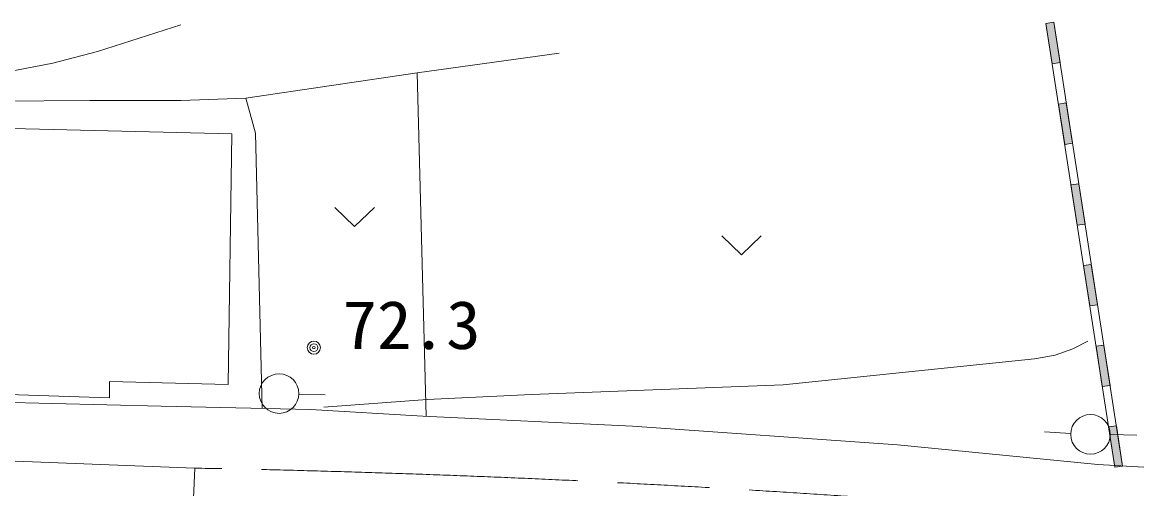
# Model space of a CAD drawing. Units: millimetres, scale not verified. Extents: x 40000 to 680000, y 20000 to 380000.
# Drawn here: x 473317 to 515556, y 264056 to 281738 of the extents above; entities that cross this region are included whole.
import ezdxf
from ezdxf.enums import TextEntityAlignment as Align

# ---------------------------------------------------------------- set-up
doc = ezdxf.new("R2010")
doc.units = ezdxf.units.MM
doc.header["$LTSCALE"] = 1000
doc.linetypes.add('CHAIN', pattern=[18.5, 12, -1.5, 3.5, -1.5])
for name, color, linetype, lineweight in [('M-BGD', 7, 'Continuous', 13), ('M-BMK', 2, 'CHAIN', 13), ('M-STR-HTXT', 7, 'Continuous', 13)]:
    doc.layers.add(name, color=color, linetype=linetype, lineweight=lineweight)
doc.styles.add('ＭＳ ゴシック', font='')
doc.styles.get('ＭＳ ゴシック').set_extended_font_data('MS Gothic')

msp = doc.modelspace()

# ---------------------------------------------------------------- hatches: boundary and pattern name
at = {"layer": 'M-BGD'}
for points in [[(512352, 280162), (512115, 281692), (512411, 281738), (512649, 280209)], [(512827, 277104), (512590, 278633), (512886, 278679), (513124, 277150)], [(513302, 274045), (513065, 275574), (513361, 275620), (513599, 274091)], [(513777, 270986), (513540, 272516), (513836, 272562), (514074, 271032)], [(514252, 267927), (514015, 269457), (514311, 269503), (514549, 267973)], [(514727, 264869), (514490, 266398), (514786, 266444), (515024, 264915)]]:
    msp.add_hatch(color=256, dxfattribs=at).paths.add_polyline_path(points)

# ---------------------------------------------------------------- linework, layer by layer
for p, q in [((515024, 264915), (512411, 281738)), ((514727, 264869), (512115, 281692)), ((488286, 279821), (493663, 280571)), ((481786, 278862), (488286, 279821)), ((488619, 266798), (488286, 279821)), ((479332, 278779), (481786, 278862)), ((481786, 278862), (482161, 277529)), ((470664, 278737), (475873, 278779)), ((475873, 278779), (479332, 278779)), ((464666, 277921), (481257, 277504)), ((482161, 277529), (482408, 267095)), ((481257, 277504), (481125, 268005)), ((485162, 274722), (485912, 274002)), ((485912, 274002), (486662, 274722)), ((499826, 273638), (500576, 272918)), ((500576, 272918), (501326, 273638)), ((476618, 267499), (453832, 268260)), ((481125, 268005), (476618, 268115)), ((476618, 268115), (476618, 267499)), ((455473, 267763), (478579, 267179)), ((483798, 267640), (484798, 267610)), ((478579, 267179), (484247, 267054)), ((484247, 267054), (488497, 266804)), ((488497, 266804), (496451, 266429)), ((496451, 266429), (506494, 265721)), ((513057, 266155), (512058, 266206)), ((506494, 265721), (514078, 264971)), ((514556, 266105), (515556, 266088)), ((514078, 264971), (520413, 264596))]:
    msp.add_line(p, q, dxfattribs=at)
for points in [[(512352, 280162), (512115, 281692), (512411, 281738), (512649, 280209)], [(512827, 277104), (512590, 278633), (512886, 278679), (513124, 277150)], [(513302, 274045), (513065, 275574), (513361, 275620), (513599, 274091)], [(513777, 270986), (513540, 272516), (513836, 272562), (514074, 271032)], [(514252, 267927), (514015, 269457), (514311, 269503), (514549, 267973)], [(514727, 264869), (514490, 266398), (514786, 266444), (515024, 264915)]]:
    msp.add_lwpolyline(points, close=True, dxfattribs=at)
for points in [[(439447, 275822), (441210, 276086), (444292, 276658), (446195, 277065), (448169, 277381), (457639, 278513), (467035, 279312), (469839, 279518), (472710, 279842), (474477, 280190), (476167, 280632), (479326, 281642)], [(484741, 267153), (488667, 267442), (492616, 267625), (502156, 267991), (511677, 268979), (512465, 269120), (513136, 269357), (513703, 269653)]]:
    msp.add_lwpolyline(points, dxfattribs=at)
for centre, radius in [((484370, 269403), 250), ((484370, 269403), 150), ((484370, 269403), 50), ((483049, 267662), 750), ((513806, 266117), 750)]:
    msp.add_circle(centre, radius, dxfattribs=at)
at = {"layer": 'M-BMK'}
msp.add_line((479861, 264835), (457642, 265707), dxfattribs=at)
msp.add_arc((470682, -235080), 500000, 85.16424, 88.94808, dxfattribs=at)
at = {"layer": 'M-STR-HTXT'}
msp.add_line((478339, 234142), (479861, 264835), dxfattribs=at)

# ---------------------------------------------------------------- texts
at = {"layer": 'M-BGD', "style": 'ＭＳ ゴシック', "width": 1.05}
msp.add_text('72.3', height=1833, dxfattribs=at).set_placement((485453, 268801), align=Align.BOTTOM_LEFT)

doc.saveas('drawing.dxf')
